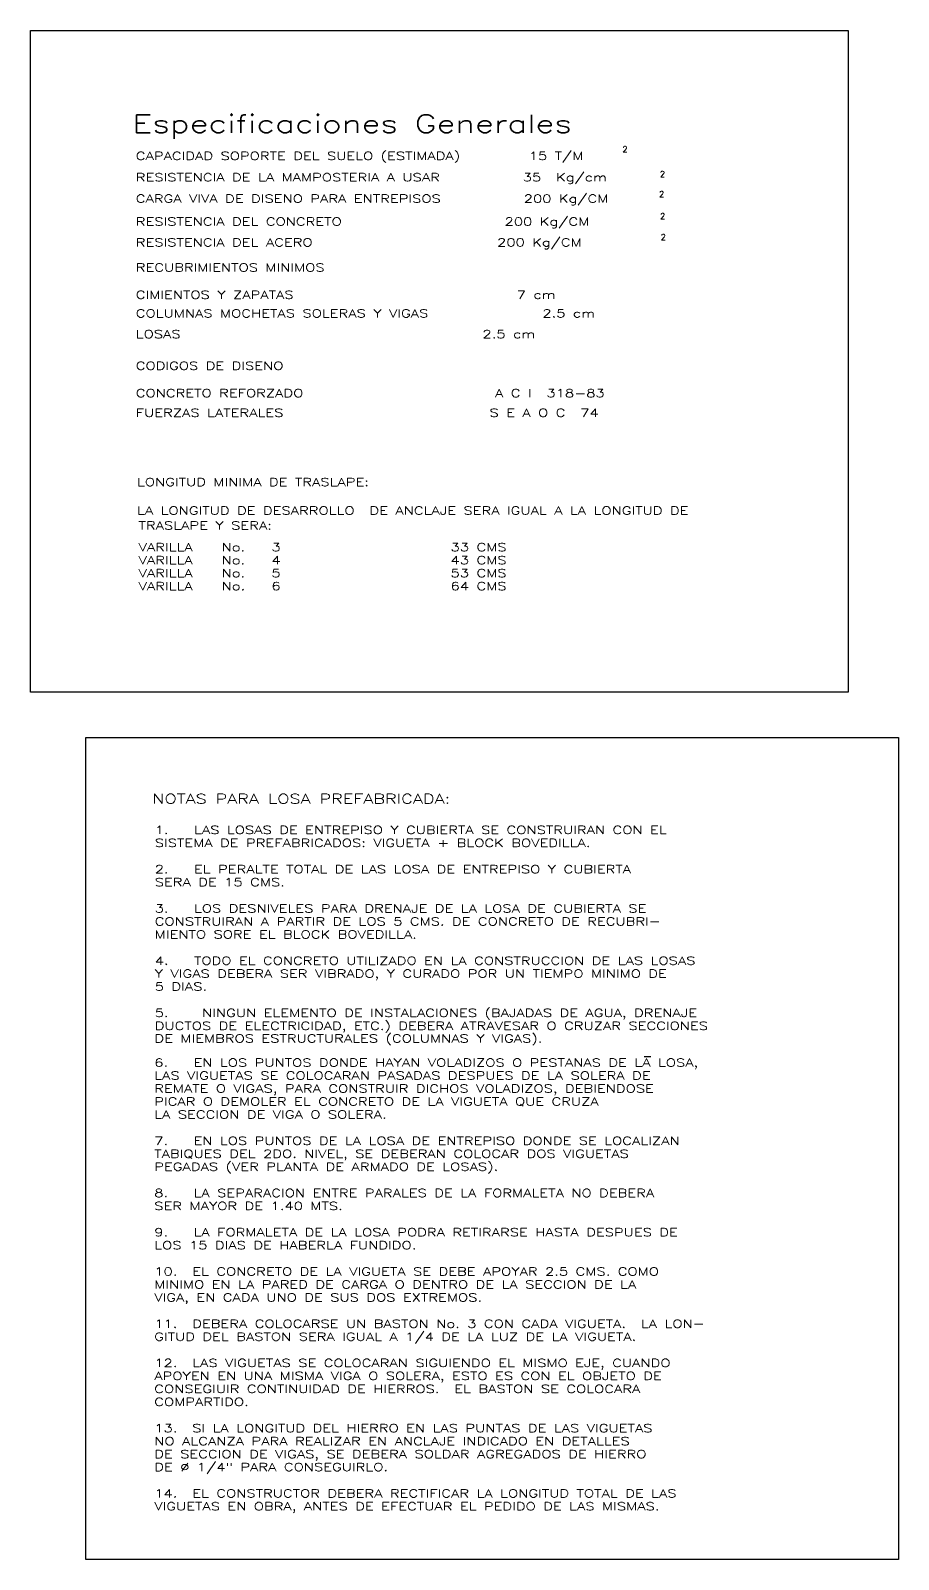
# Model space of a CAD drawing. Header units: inches. Extents: x -370 to 18, y -197 to 199.
# Drawn here: x -256.16 to -245.32, y -12.29 to 6.81 of the extents above; entities that cross this region are included whole.
import ezdxf

# ---------------------------------------------------------------- set-up
doc = ezdxf.new("R2010")
doc.units = ezdxf.units.IN
doc.header["$MEASUREMENT"] = 0
for name, color, linetype in [('ANNOBJ', 2, 'Continuous'), ('COTAS', 1, 'Continuous'), ('NOTAS', 4, 'Continuous'), ('ROTULADO', 4, 'Continuous'), ('TEXTO', 2, 'Continuous'), ('Textos', 2, 'Continuous')]:
    doc.layers.add(name, color=color, linetype=linetype)
doc.styles.add('ANNTEXT', font='romans.shx')
doc.styles.add('HAND', font='ROMANS.shx', dxfattribs={"width": 1.35})
doc.styles.add('HAND1', font='romans.shx', dxfattribs={"width": 1.35})
doc.styles.add('XFINE', font='romans.shx')

msp = doc.modelspace()

# ---------------------------------------------------------------- linework, layer by layer
at = {"layer": 'COTAS'}
for points in [[(-256.16371, 6.80923), (-245.94671, 6.80923), (-245.94671, -1.45777), (-256.16371, -1.45777)], [(-255.47471, -2.02177), (-245.31971, -2.02177), (-245.31971, -12.29177), (-255.47471, -12.29177)]]:
    msp.add_lwpolyline(points, close=True, dxfattribs=at)
at = {"layer": 'NOTAS', "color": 3}
msp.add_line((-248.49799, -6.00818), (-248.41205, -6.00818), dxfattribs=at)

# ---------------------------------------------------------------- texts
at = {"layer": 'ANNOBJ', "color": 2, "style": 'XFINE'}
for p in [(-248.76866, 5.28856), (-248.30021, 4.97867), (-248.3112, 4.72876), (-248.29821, 4.45285), (-248.29021, 4.19194)]:
    msp.add_text('2', height=0.07497, dxfattribs=at).set_placement(p)
at = {"layer": 'NOTAS', "color": 3, "style": 'HAND1', "width": 1.35}
for s, p in [('1.   LAS LOSAS DE ENTREPISO Y CUBIERTA SE CONSTRUIRAN CON EL', (-254.61241, -3.22788)), ('SISTEMA DE PREFABRICADOS: VIGUETA + BLOCK BOVEDILLA.', (-254.61241, -3.38979)), ('2.   EL PERALTE TOTAL DE LAS LOSA DE ENTREPISO Y CUBIERTA', (-254.61241, -3.71836)), ('SERA DE 15 CMS.', (-254.61241, -3.88027)), ('3.   LOS DESNIVELES PARA DRENAJE DE LA LOSA DE CUBIERTA SE', (-254.61241, -4.20884)), ('CONSTRUIRAN A PARTIR DE LOS 5 CMS. DE CONCRETO DE RECUBRI-', (-254.61241, -4.37074)), ('MIENTO SORE EL BLOCK BOVEDILLA.', (-254.61241, -4.53265)), ('4.   TODO EL CONCRETO UTILIZADO EN LA CONSTRUCCION DE LAS LOSAS', (-254.61241, -4.86122)), ('Y VIGAS DEBERA SER VIBRADO, Y CURADO POR UN TIEMPO MINIMO DE', (-254.61241, -5.02312)), ('5 DIAS.', (-254.61241, -5.18503)), ('5.    NINGUN ELEMENTO DE INSTALACIONES (BAJADAS DE AGUA, DRENAJE', (-254.61241, -5.5136)), ('DE MIEMBROS ESTRUCTURALES (COLUMNAS Y VIGAS).', (-254.6158, -5.83309)), ('DUCTOS DE ELECTRICIDAD, ETC.) DEBERA ATRAVESAR O CRUZAR SECCIONES', (-254.61241, -5.6755)), ('6.   EN LOS PUNTOS DONDE HAYAN VOLADIZOS O PESTANAS DE LA LOSA,', (-254.61843, -6.1352)), ('LAS VIGUETAS SE COLOCARAN PASADAS DESPUES DE LA SOLERA DE', (-254.61843, -6.29711)), ('REMATE O VIGAS, PARA CONSTRUIR DICHOS VOLADIZOS, DEBIENDOSE', (-254.61843, -6.45901)), ('PICAR O DEMOLER EL CONCRETO DE LA VIGUETA QUE CRUZA', (-254.61843, -6.62091)), ('LA SECCION DE VIGA O SOLERA.', (-254.61843, -6.78282)), ('7.   EN LOS PUNTOS DE LA LOSA DE ENTREPISO DONDE SE LOCALIZAN', (-254.61843, -7.11139)), ('TABIQUES DEL 2DO. NIVEL, SE DEBERAN COLOCAR DOS VIGUETAS', (-254.61843, -7.2733)), ('PEGADAS (VER PLANTA DE ARMADO DE LOSAS).', (-254.61843, -7.4352)), ('8.   LA SEPARACION ENTRE PARALES DE LA FORMALETA NO DEBERA', (-254.61843, -7.76377)), ('SER MAYOR DE 1.40 MTS.', (-254.61843, -7.92568)), ('9.   LA FORMALETA DE LA LOSA PODRA RETIRARSE HASTA DESPUES DE', (-254.61843, -8.25425)), ('LOS 15 DIAS DE HABERLA FUNDIDO.', (-254.61843, -8.41615)), ('10.  EL CONCRETO DE LA VIGUETA SE DEBE APOYAR 2.5 CMS. COMO', (-254.61843, -8.74472)), ('VIGA, EN CADA UNO DE SUS DOS EXTREMOS.', (-254.61843, -9.06853)), ('MINIMO EN LA PARED DE CARGA O DENTRO DE LA SECCION DE LA', (-254.61843, -8.90663)), ('11.  DEBERA COLOCARSE UN BASTON No. 3 CON CADA VIGUETA.  LA LON-', (-254.61843, -9.39711)), ('GITUD DEL BASTON SERA IGUAL A 1/4 DE LA LUZ DE LA VIGUETA.', (-254.61843, -9.55901)), ('12.  LAS VIGUETAS SE COLOCARAN SIGUIENDO EL MISMO EJE, CUANDO', (-254.61843, -9.88758)), ('APOYEN EN UNA MISMA VIGA O SOLERA, ESTO ES CON EL OBJETO DE', (-254.61843, -10.04949)), ('CONSEGIUIR CONTINUIDAD DE HIERROS.  EL BASTON SE COLOCARA', (-254.61843, -10.21139)), ('COMPARTIDO.', (-254.61843, -10.3733)), ('13.  SI LA LONGITUD DEL HIERRO EN LAS PUNTAS DE LAS VIGUETAS', (-254.61843, -10.70187)), ('NO ALCANZA PARA REALIZAR EN ANCLAJE INDICADO EN DETALLES', (-254.61843, -10.86377)), ('DE SECCION DE VIGAS, SE DEBERA SOLDAR AGREGADOS DE HIERRO', (-254.61843, -11.02568)), ('DE %%C 1/4" PARA CONSEGUIRLO.', (-254.61843, -11.18758)), ('14.  EL CONSTRUCTOR DEBERA RECTIFICAR LA LONGITUD TOTAL DE LAS', (-254.61843, -11.51615)), ('VIGUETAS EN OBRA, ANTES DE EFECTUAR EL PEDIDO DE LAS MISMAS.', (-254.61843, -11.67806))]:
    msp.add_text(s, height=0.1, dxfattribs=at).set_placement(p)
at = {"layer": 'ROTULADO', "color": 6, "style": 'HAND', "width": 1.35}
msp.add_text('Especificaciones Generales', height=0.2249221, dxfattribs=at).set_placement((-254.89055, 5.53346))
at = {"layer": 'ROTULADO', "color": 2, "style": 'HAND', "width": 1.35}
for s, p in [('CAPACIDAD SOPORTE DEL SUELO (ESTIMADA)     15 T/M', (-254.84902, 5.19295)), ('RESISTENCIA DE LA MAMPOSTERIA A USAR       35  Kg/cm', (-254.84902, 4.92607)), ('CARGA VIVA DE DISENO PARA ENTREPISOS       200 Kg/CM', (-254.84902, 4.65919)), ('RESISTENCIA DEL CONCRETO                  200 Kg/CM', (-254.84902, 4.37258)), ('RESISTENCIA DEL ACERO                     200 Kg/CM', (-254.84902, 4.11328)), ('CIMIENTOS Y ZAPATAS                          7 cm', (-254.84902, 3.45819)), ('COLUMNAS MOCHETAS SOLERAS Y VIGAS           2.5 cm', (-254.84902, 3.22617)), ('LOSAS                                     2.5 cm', (-254.84902, 2.96685)), ('CONCRETO REFORZADO                      A C I  318-83', (-254.84902, 2.22989)), ('FUERZAS LATERALES                        S E A O C  74', (-254.84902, 1.98423))]:
    msp.add_text(s, height=0.0999654, dxfattribs=at).set_placement(p)
at = {"layer": 'ROTULADO', "color": 4, "style": 'HAND', "width": 1.35}
for s, p in [('RECUBRIMIENTOS MINIMOS', (-254.84902, 3.79937)), ('CODIGOS DE DISENO', (-254.84902, 2.57108))]:
    msp.add_text(s, height=0.0999654, dxfattribs=at).set_placement(p)
at = {"layer": 'TEXTO', "color": 4, "ltscale": 0.05, "style": 'ANNTEXT', "width": 1.35}
msp.add_text('LONGITUD MINIMA DE TRASLAPE:', height=0.1, dxfattribs=at).set_placement((-254.8341, 1.11877))
at = {"layer": 'TEXTO', "color": 2, "ltscale": 0.05, "style": 'ANNTEXT', "width": 1.35}
for s, p in [('LA LONGITUD DE DESARROLLO  DE ANCLAJE SERA IGUAL A LA LONGITUD DE', (-254.8341, 0.7619)), ('TRASLAPE Y SERA:', (-254.81474, 0.57648)), ('VARILLA   No.   3                     33 CMS', (-254.81474, 0.30483)), ('VARILLA   No.   4                     43 CMS', (-254.81474, 0.14293)), ('VARILLA   No.   5                     53 CMS', (-254.81474, -0.01898)), ('VARILLA   No.   6                     64 CMS', (-254.81474, -0.18088))]:
    msp.add_text(s, height=0.1, dxfattribs=at).set_placement(p)
at = {"layer": 'Textos', "color": 161, "style": 'XFINE', "width": 1.35}
msp.add_text('NOTAS PARA LOSA PREFABRICADA:', height=0.12, dxfattribs=at).set_placement((-254.64282, -2.84853))

doc.saveas('drawing.dxf')
